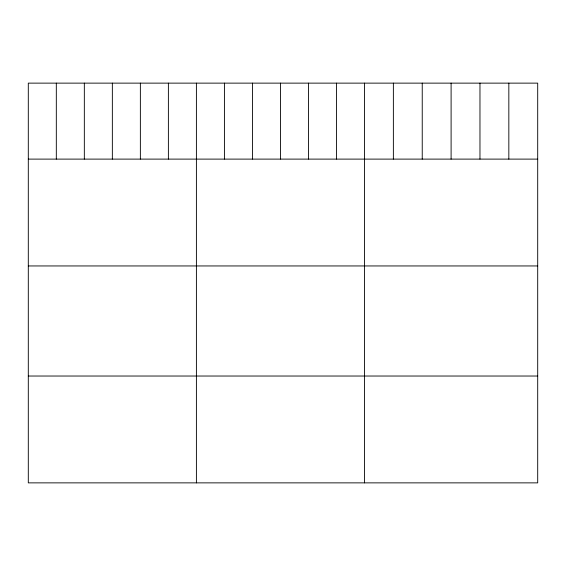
<?xml version="1.0" encoding="UTF-8"?>
<svg xmlns="http://www.w3.org/2000/svg" width="566" height="566" viewBox="0 0 566 566"><rect width="100%" height="100%" fill="white"/><g stroke="black" fill="none" stroke-linecap="round" stroke-linejoin="round"><path stroke-width="0.85" d="M537.7 159.11L537.7 482.869L28.3 482.869L28.3 83.131L537.7 83.131L537.7 159.11L28.3 159.11M28.3 265.949L537.7 265.949M28.3 376.029L537.7 376.029M508.834 83.131L508.834 159.11M479.968 83.131L479.968 159.11M451.102 83.131L451.102 159.11M422.236 83.131L422.236 159.11M393.37 83.131L393.37 159.11M364.504 83.131L364.504 482.869M336.487 83.131L336.487 159.11M308.47 83.131L308.47 159.11M280.453 83.131L280.453 159.11M252.436 83.131L252.436 159.11M224.419 83.131L224.419 159.11M196.402 83.131L196.402 482.869M168.385 83.131L168.385 159.11M140.368 83.131L140.368 159.11M112.351 83.131L112.351 159.11M84.334 83.131L84.334 159.11M56.317 83.131L56.317 159.11"/></g></svg>
